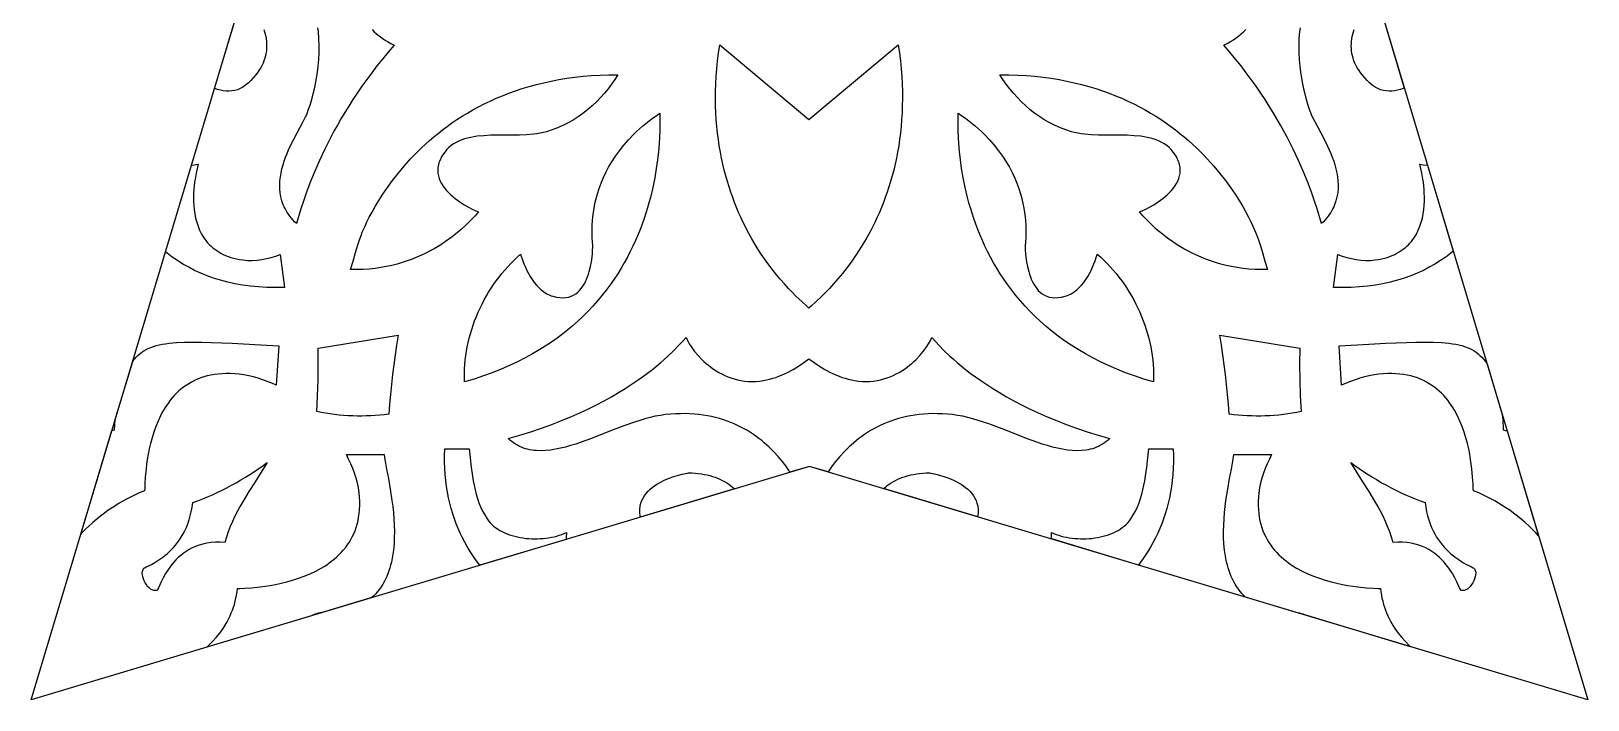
# Model space of a CAD drawing. Extents: x -100 to 100, y -100 to 100.
# Drawn here: x -100 to 100, y -100 to -14.1 of the extents above; entities that cross this region are included whole.
import ezdxf

# ---------------------------------------------------------------- set-up
doc = ezdxf.new("R2010")
doc.units = 0
doc.header["$MEASUREMENT"] = 0
doc.layers.add('LAYER_1', color=18, linetype='CONTINUOUS')

msp = doc.modelspace()

# ---------------------------------------------------------------- linework, layer by layer
at = {"layer": 'LAYER_1'}
for points in [[(-100, -100), (-70, 0), (-100, 100), (0, 70), (100, 100), (70, 0), (100, -100), (0, -70)], [(11.55, -16.9), (11.68, -17.92), (11.77, -18.92), (11.85, -19.9), (11.9, -20.87), (11.93, -21.82), (11.94, -22.76), (11.92, -23.67), (11.89, -24.58), (11.84, -25.46), (11.77, -26.33), (11.68, -27.18), (11.58, -28.01), (11.46, -28.83), (11.32, -29.63), (11.17, -30.42), (11, -31.19), (10.82, -31.94), (10.63, -32.68), (10.42, -33.4), (10.21, -34.1), (9.98, -34.79), (9.74, -35.46), (9.49, -36.12), (9.24, -36.76), (8.98, -37.38), (8.71, -37.99), (8.43, -38.58), (7.86, -39.72), (7.27, -40.79), (6.66, -41.8), (6.06, -42.75), (5.44, -43.64), (4.84, -44.46), (4.24, -45.22), (3.66, -45.93), (3.1, -46.57), (2.57, -47.15), (2.07, -47.67), (1.6, -48.13), (0.81, -48.87), (0.24, -49.38), (-0.07, -49.66), (-0.37, -49.38), (-0.95, -48.87), (-1.74, -48.13), (-2.2, -47.67), (-2.7, -47.15), (-3.23, -46.57), (-3.79, -45.93), (-4.37, -45.22), (-4.97, -44.46), (-5.58, -43.64), (-6.19, -42.75), (-6.8, -41.8), (-7.4, -40.79), (-7.99, -39.72), (-8.28, -39.16), (-8.56, -38.58), (-8.84, -37.99), (-9.11, -37.38), (-9.37, -36.76), (-9.63, -36.12), (-9.87, -35.46), (-10.11, -34.79), (-10.34, -34.1), (-10.55, -33.4), (-10.76, -32.68), (-10.95, -31.94), (-11.13, -31.19), (-11.3, -30.42), (-11.45, -29.63), (-11.59, -28.83), (-11.71, -28.01), (-11.81, -27.18), (-11.9, -26.33), (-11.97, -25.46), (-12.02, -24.58), (-12.06, -23.67), (-12.07, -22.76), (-12.06, -21.82), (-12.03, -20.87), (-11.98, -19.9), (-11.91, -18.92), (-11.81, -17.92), (-11.69, -16.9), (-11.54, -15.87), (-0.07, -25.43), (11.41, -15.87)], [(-25, -20.3), (-25.42, -20.9), (-25.87, -21.5), (-26.34, -22.07), (-26.85, -22.63), (-27.38, -23.17), (-27.93, -23.69), (-28.51, -24.19), (-29.1, -24.66), (-29.72, -25.1), (-30.36, -25.51), (-31.01, -25.89), (-31.68, -26.23), (-32.37, -26.53), (-33.07, -26.79), (-33.78, -27.01), (-34.19, -27.11), (-34.61, -27.2), (-35.03, -27.27), (-35.47, -27.32), (-36.35, -27.4), (-37.26, -27.44), (-38.18, -27.45), (-39.11, -27.45), (-40.94, -27.47), (-41.83, -27.52), (-42.69, -27.6), (-43.11, -27.66), (-43.52, -27.74), (-43.92, -27.83), (-44.31, -27.93), (-44.68, -28.06), (-45.04, -28.21), (-45.39, -28.38), (-45.72, -28.57), (-46.03, -28.79), (-46.33, -29.04), (-46.6, -29.31), (-46.86, -29.62), (-47.15, -30.03), (-47.27, -30.24), (-47.38, -30.44), (-47.47, -30.64), (-47.55, -30.84), (-47.62, -31.03), (-47.67, -31.22), (-47.74, -31.6), (-47.76, -31.97), (-47.74, -32.34), (-47.68, -32.69), (-47.57, -33.03), (-47.44, -33.36), (-47.27, -33.68), (-47.08, -33.99), (-46.86, -34.29), (-46.62, -34.57), (-46.37, -34.84), (-46.1, -35.11), (-45.82, -35.35), (-45.53, -35.59), (-45.24, -35.81), (-44.94, -36.02), (-44.37, -36.39), (-43.82, -36.7), (-43.34, -36.95), (-42.95, -37.14), (-42.67, -37.26), (-42.54, -37.3), (-42.96, -37.8), (-43.47, -38.35), (-44.06, -38.94), (-44.73, -39.56), (-45.48, -40.18), (-45.89, -40.5), (-46.32, -40.82), (-46.76, -41.13), (-47.23, -41.44), (-47.72, -41.74), (-48.22, -42.04), (-48.75, -42.33), (-49.29, -42.61), (-49.86, -42.88), (-50.44, -43.14), (-51.05, -43.38), (-51.67, -43.61), (-52.32, -43.82), (-52.98, -44.01), (-53.66, -44.19), (-54.36, -44.34), (-55.08, -44.47), (-55.82, -44.57), (-56.58, -44.65), (-57.35, -44.7), (-58.15, -44.73), (-58.96, -44.72), (-58.64, -43.62), (-58.33, -42.53), (-58, -41.43), (-57.82, -40.89), (-57.62, -40.36), (-57.45, -39.93), (-57.1, -39.13), (-56.85, -38.6), (-56.55, -38.01), (-56.2, -37.34), (-55.79, -36.62), (-55.33, -35.85), (-54.8, -35.03), (-54.22, -34.17), (-53.57, -33.28), (-52.86, -32.37), (-52.08, -31.44), (-51.24, -30.5), (-50.79, -30.03), (-50.32, -29.55), (-49.84, -29.08), (-49.34, -28.61), (-48.82, -28.15), (-48.28, -27.68), (-47.72, -27.23), (-47.14, -26.77), (-46.54, -26.33), (-45.93, -25.89), (-45.29, -25.45), (-44.63, -25.03), (-43.95, -24.62), (-43.26, -24.21), (-42.54, -23.82), (-41.8, -23.44), (-41.04, -23.07), (-40.25, -22.72), (-39.45, -22.38), (-38.62, -22.06), (-37.77, -21.76), (-36.9, -21.47), (-36.01, -21.2), (-35.09, -20.95), (-34.15, -20.72), (-33.19, -20.51), (-32.2, -20.32), (-31.19, -20.15), (-30.15, -20.01), (-29.09, -19.89), (-28.01, -19.8), (-26.9, -19.74), (-25.77, -19.7), (-24.61, -19.69)], [(25.63, -19.7), (26.77, -19.74), (27.88, -19.8), (28.96, -19.89), (30.02, -20.01), (31.06, -20.15), (32.07, -20.32), (33.06, -20.51), (34.02, -20.72), (34.96, -20.95), (35.88, -21.2), (36.77, -21.47), (37.64, -21.76), (38.49, -22.06), (39.32, -22.38), (40.12, -22.72), (40.9, -23.07), (41.67, -23.44), (42.41, -23.82), (43.12, -24.21), (43.82, -24.62), (44.5, -25.03), (45.16, -25.45), (45.79, -25.89), (46.41, -26.33), (47.01, -26.77), (47.59, -27.23), (48.14, -27.68), (48.68, -28.15), (49.21, -28.61), (49.71, -29.08), (50.19, -29.55), (50.66, -30.03), (51.11, -30.5), (51.95, -31.44), (52.73, -32.37), (53.44, -33.28), (54.09, -34.17), (54.67, -35.03), (55.19, -35.85), (55.66, -36.62), (56.07, -37.34), (56.42, -38.01), (56.72, -38.6), (56.97, -39.13), (57.32, -39.93), (57.49, -40.36), (57.69, -40.89), (57.87, -41.43), (58.2, -42.53), (58.51, -43.62), (58.83, -44.72), (58.01, -44.73), (57.22, -44.7), (56.44, -44.65), (55.69, -44.57), (54.95, -44.47), (54.23, -44.34), (53.53, -44.19), (52.85, -44.01), (52.18, -43.82), (51.54, -43.61), (50.92, -43.38), (50.31, -43.14), (49.73, -42.88), (49.16, -42.61), (48.62, -42.33), (48.09, -42.04), (47.58, -41.74), (47.1, -41.44), (46.63, -41.13), (46.18, -40.82), (45.76, -40.5), (45.35, -40.18), (44.6, -39.56), (43.93, -38.94), (43.34, -38.35), (42.83, -37.8), (42.41, -37.3), (42.54, -37.26), (42.82, -37.14), (43.21, -36.95), (43.69, -36.7), (44.23, -36.39), (44.81, -36.02), (45.1, -35.81), (45.4, -35.59), (45.69, -35.35), (45.97, -35.11), (46.24, -34.84), (46.49, -34.57), (46.73, -34.29), (46.95, -33.99), (47.14, -33.68), (47.31, -33.36), (47.44, -33.03), (47.54, -32.69), (47.61, -32.34), (47.63, -31.97), (47.61, -31.6), (47.54, -31.22), (47.49, -31.03), (47.42, -30.84), (47.34, -30.64), (47.25, -30.44), (47.14, -30.24), (47.02, -30.03), (46.73, -29.62), (46.47, -29.31), (46.19, -29.04), (45.9, -28.79), (45.58, -28.57), (45.25, -28.38), (44.91, -28.21), (44.55, -28.06), (44.17, -27.93), (43.79, -27.83), (43.39, -27.74), (42.98, -27.66), (42.56, -27.6), (41.7, -27.52), (40.8, -27.47), (38.97, -27.45), (38.05, -27.45), (37.13, -27.44), (36.22, -27.4), (35.33, -27.32), (34.9, -27.27), (34.47, -27.2), (34.06, -27.11), (33.65, -27.01), (32.94, -26.79), (32.24, -26.53), (31.55, -26.23), (30.88, -25.89), (30.23, -25.51), (29.59, -25.1), (28.97, -24.66), (28.37, -24.19), (27.8, -23.69), (27.25, -23.17), (26.72, -22.63), (26.21, -22.07), (25.73, -21.5), (25.28, -20.9), (24.86, -20.3), (24.47, -19.69)], [(-19.23, -25.17), (-19.23, -26.21), (-19.24, -26.9), (-19.27, -27.69), (-19.32, -28.58), (-19.41, -29.55), (-19.52, -30.61), (-19.68, -31.73), (-19.88, -32.92), (-20.13, -34.17), (-20.44, -35.47), (-20.62, -36.13), (-20.81, -36.81), (-21.02, -37.49), (-21.25, -38.18), (-21.5, -38.87), (-21.76, -39.57), (-22.05, -40.28), (-22.35, -40.99), (-22.68, -41.7), (-23.02, -42.42), (-23.39, -43.13), (-23.79, -43.84), (-24.2, -44.56), (-24.64, -45.27), (-25.11, -45.97), (-25.6, -46.68), (-26.12, -47.38), (-26.66, -48.07), (-27.23, -48.75), (-27.84, -49.43), (-28.47, -50.1), (-29.13, -50.76), (-29.82, -51.4), (-30.54, -52.04), (-31.29, -52.66), (-32.08, -53.27), (-32.9, -53.86), (-33.76, -54.44), (-34.64, -55), (-35.57, -55.55), (-36.53, -56.07), (-37.53, -56.58), (-38.56, -57.06), (-39.63, -57.53), (-40.75, -57.97), (-41.9, -58.39), (-43.09, -58.78), (-44.32, -59.15), (-44.34, -58.59), (-44.34, -58.03), (-44.33, -57.47), (-44.29, -56.91), (-44.24, -56.34), (-44.17, -55.78), (-44.08, -55.21), (-43.98, -54.65), (-43.86, -54.08), (-43.72, -53.52), (-43.57, -52.96), (-43.4, -52.4), (-43.22, -51.85), (-43.02, -51.3), (-42.8, -50.75), (-42.57, -50.21), (-42.33, -49.68), (-42.07, -49.15), (-41.8, -48.63), (-41.51, -48.11), (-41.22, -47.61), (-40.9, -47.11), (-40.58, -46.63), (-40.24, -46.15), (-39.89, -45.68), (-39.53, -45.23), (-39.15, -44.78), (-38.77, -44.35), (-38.37, -43.93), (-37.96, -43.53), (-37.54, -43.14), (-37.11, -42.76), (-36.83, -43.58), (-36.68, -44), (-36.5, -44.41), (-36.31, -44.83), (-36.1, -45.23), (-35.88, -45.63), (-35.63, -46.01), (-35.37, -46.37), (-35.09, -46.72), (-34.79, -47.04), (-34.47, -47.33), (-34.12, -47.59), (-33.76, -47.82), (-33.38, -48), (-33.18, -48.08), (-32.97, -48.15), (-32.51, -48.26), (-32.08, -48.32), (-31.67, -48.34), (-31.29, -48.31), (-30.94, -48.25), (-30.61, -48.14), (-30.31, -48), (-30.03, -47.83), (-29.77, -47.62), (-29.54, -47.4), (-29.32, -47.14), (-29.12, -46.87), (-28.94, -46.59), (-28.78, -46.28), (-28.64, -45.97), (-28.51, -45.65), (-28.39, -45.32), (-28.29, -44.99), (-28.13, -44.34), (-28.01, -43.72), (-27.93, -43.14), (-27.88, -42.64), (-27.86, -42.24), (-27.84, -41.83), (-27.85, -41.61), (-27.89, -41.2), (-27.93, -40.61), (-27.94, -39.86), (-27.92, -38.96), (-27.89, -38.47), (-27.84, -37.95), (-27.77, -37.39), (-27.68, -36.82), (-27.56, -36.22), (-27.41, -35.6), (-27.24, -34.97), (-27.03, -34.31), (-26.78, -33.64), (-26.5, -32.96), (-26.18, -32.27), (-25.81, -31.58), (-25.4, -30.87), (-24.94, -30.17), (-24.43, -29.46), (-23.87, -28.75), (-23.25, -28.04), (-22.58, -27.34), (-22.22, -27), (-21.84, -26.65), (-21.45, -26.31), (-21.04, -25.97), (-20.61, -25.63), (-20.17, -25.29), (-19.71, -24.96), (-19.24, -24.64)], [(19.58, -24.96), (20.04, -25.29), (20.48, -25.63), (20.91, -25.97), (21.32, -26.31), (21.71, -26.65), (22.08, -27), (22.45, -27.34), (23.12, -28.04), (23.74, -28.75), (24.3, -29.46), (24.81, -30.17), (25.27, -30.87), (25.68, -31.58), (26.05, -32.27), (26.37, -32.96), (26.65, -33.64), (26.9, -34.31), (27.1, -34.97), (27.28, -35.6), (27.43, -36.22), (27.54, -36.82), (27.64, -37.39), (27.71, -37.95), (27.76, -38.47), (27.79, -38.96), (27.81, -39.86), (27.79, -40.61), (27.76, -41.2), (27.72, -41.61), (27.71, -41.83), (27.72, -42.24), (27.75, -42.64), (27.8, -43.14), (27.88, -43.72), (28, -44.34), (28.16, -44.99), (28.26, -45.32), (28.38, -45.65), (28.5, -45.97), (28.65, -46.28), (28.81, -46.59), (28.99, -46.87), (29.19, -47.14), (29.4, -47.4), (29.64, -47.62), (29.9, -47.83), (30.18, -48), (30.48, -48.14), (30.81, -48.25), (31.16, -48.31), (31.54, -48.34), (31.94, -48.32), (32.38, -48.26), (32.84, -48.15), (33.04, -48.08), (33.24, -48), (33.63, -47.82), (33.99, -47.59), (34.33, -47.33), (34.66, -47.04), (34.96, -46.72), (35.24, -46.37), (35.5, -46.01), (35.74, -45.63), (35.97, -45.23), (36.18, -44.83), (36.37, -44.41), (36.54, -44), (36.7, -43.58), (36.98, -42.76), (37.41, -43.14), (37.83, -43.53), (38.24, -43.93), (38.63, -44.35), (39.02, -44.78), (39.39, -45.23), (39.76, -45.68), (40.11, -46.15), (40.45, -46.63), (40.77, -47.11), (41.08, -47.61), (41.38, -48.11), (41.67, -48.63), (41.94, -49.15), (42.2, -49.68), (42.44, -50.21), (42.67, -50.75), (42.89, -51.3), (43.09, -51.85), (43.27, -52.4), (43.44, -52.96), (43.59, -53.52), (43.73, -54.08), (43.85, -54.65), (43.95, -55.21), (44.04, -55.78), (44.11, -56.34), (44.16, -56.91), (44.19, -57.47), (44.21, -58.03), (44.21, -58.59), (44.19, -59.15), (42.96, -58.78), (41.77, -58.39), (40.61, -57.97), (39.5, -57.53), (38.43, -57.06), (37.39, -56.58), (36.4, -56.07), (35.44, -55.55), (34.51, -55), (33.62, -54.44), (32.77, -53.86), (31.95, -53.27), (31.16, -52.66), (30.41, -52.04), (29.69, -51.4), (28.99, -50.76), (28.33, -50.1), (27.7, -49.43), (27.1, -48.75), (26.53, -48.07), (25.98, -47.38), (25.47, -46.68), (24.98, -45.97), (24.51, -45.27), (24.07, -44.56), (23.65, -43.84), (23.26, -43.13), (22.89, -42.42), (22.54, -41.7), (22.22, -40.99), (21.91, -40.28), (21.63, -39.57), (21.37, -38.87), (21.12, -38.18), (20.89, -37.49), (20.68, -36.81), (20.49, -36.13), (20.31, -35.47), (20, -34.17), (19.75, -32.92), (19.55, -31.73), (19.39, -30.61), (19.27, -29.55), (19.19, -28.58), (19.14, -27.69), (19.11, -26.9), (19.09, -26.21), (19.1, -25.17), (19.11, -24.64)], [(-78.58, -31.36), (-78.68, -31.76), (-78.81, -32.35), (-78.94, -33.09), (-79, -33.51), (-79.05, -33.96), (-79.09, -34.43), (-79.12, -34.92), (-79.14, -35.43), (-79.13, -35.95), (-79.1, -36.48), (-79.05, -37.02), (-78.98, -37.56), (-78.87, -38.1), (-78.73, -38.63), (-78.56, -39.16), (-78.35, -39.67), (-78.1, -40.17), (-77.96, -40.41), (-77.81, -40.64), (-77.64, -40.87), (-77.47, -41.1), (-77.28, -41.32), (-77.09, -41.53), (-76.87, -41.73), (-76.65, -41.93), (-76.41, -42.11), (-76.16, -42.29), (-75.9, -42.46), (-75.62, -42.62), (-75.32, -42.77), (-75.01, -42.91), (-74.69, -43.04), (-74.35, -43.15), (-73.99, -43.26), (-73.62, -43.35), (-73.23, -43.42), (-72.82, -43.49), (-72.52, -43.53), (-72.22, -43.55), (-71.6, -43.56), (-70.98, -43.52), (-70.37, -43.44), (-69.76, -43.32), (-69.15, -43.17), (-68.57, -42.98), (-67.99, -42.77), (-67.45, -47.02), (-68.6, -47.04), (-69.71, -47.02), (-70.78, -46.96), (-71.83, -46.86), (-72.83, -46.72), (-73.81, -46.55), (-74.75, -46.34), (-75.66, -46.1), (-76.55, -45.83), (-77.39, -45.52), (-78.21, -45.19), (-79, -44.82), (-79.76, -44.43), (-80.5, -44.01), (-81.2, -43.57), (-81.88, -43.11), (-82.53, -42.62), (-82.73, -42.45), (-79.39, -31.3), (-78.99, -31.25), (-78.52, -31.17)], [(78.86, -31.25), (79.31, -31.3), (79.39, -31.31), (82.71, -42.36), (82.4, -42.62), (81.75, -43.11), (81.07, -43.57), (80.36, -44.01), (79.63, -44.43), (78.87, -44.82), (78.08, -45.19), (77.26, -45.52), (76.41, -45.83), (75.53, -46.1), (74.62, -46.34), (73.68, -46.55), (72.7, -46.72), (71.69, -46.86), (70.65, -46.96), (69.58, -47.02), (68.47, -47.04), (67.32, -47.02), (67.86, -42.77), (68.43, -42.98), (69.02, -43.17), (69.62, -43.32), (70.24, -43.44), (70.85, -43.52), (71.47, -43.56), (72.08, -43.55), (72.39, -43.53), (72.69, -43.49), (73.1, -43.42), (73.49, -43.35), (73.86, -43.26), (74.22, -43.15), (74.56, -43.04), (74.88, -42.91), (75.19, -42.77), (75.48, -42.62), (75.76, -42.46), (76.03, -42.29), (76.28, -42.11), (76.52, -41.93), (76.74, -41.73), (76.95, -41.53), (77.15, -41.32), (77.34, -41.1), (77.51, -40.87), (77.68, -40.64), (77.83, -40.41), (77.97, -40.17), (78.22, -39.67), (78.43, -39.16), (78.6, -38.63), (78.74, -38.1), (78.84, -37.56), (78.92, -37.02), (78.97, -36.48), (79, -35.95), (79, -35.43), (78.99, -34.92), (78.96, -34.43), (78.92, -33.96), (78.87, -33.51), (78.81, -33.09), (78.68, -32.35), (78.55, -31.76), (78.45, -31.36), (78.38, -31.17)], [(-53.05, -54.42), (-53.24, -55.68), (-53.42, -56.95), (-53.58, -58.21), (-53.72, -59.48), (-53.85, -60.75), (-53.96, -62.02), (-54.05, -63.3), (-54.63, -63.37), (-55.2, -63.43), (-55.78, -63.47), (-56.36, -63.51), (-56.94, -63.53), (-57.53, -63.54), (-58.11, -63.54), (-58.69, -63.52), (-59.27, -63.5), (-59.86, -63.46), (-60.44, -63.41), (-61.01, -63.34), (-61.59, -63.27), (-62.16, -63.18), (-62.73, -63.08), (-63.3, -62.97), (-63.19, -60.93), (-63.13, -58.89), (-63.11, -56.85), (-63.13, -54.81), (-52.84, -53.16)], [(16.22, -53.99), (16.68, -54.48), (17.28, -55.1), (18.04, -55.83), (18.48, -56.23), (18.96, -56.65), (19.49, -57.08), (20.05, -57.54), (20.66, -58.01), (21.32, -58.5), (22.02, -58.99), (22.77, -59.5), (23.56, -60.01), (24.4, -60.53), (25.29, -61.05), (26.24, -61.57), (27.23, -62.09), (28.27, -62.61), (29.37, -63.13), (30.52, -63.63), (31.72, -64.13), (32.98, -64.62), (34.3, -65.1), (35.67, -65.56), (37.1, -66), (38.59, -66.43), (38.36, -66.64), (38.13, -66.83), (37.89, -67), (37.64, -67.16), (37.39, -67.3), (37.14, -67.43), (36.88, -67.55), (36.61, -67.65), (36.35, -67.74), (36.07, -67.81), (35.8, -67.87), (35.51, -67.92), (34.94, -67.98), (34.35, -68), (33.75, -67.97), (33.13, -67.91), (32.5, -67.81), (31.86, -67.68), (31.22, -67.52), (30.56, -67.33), (29.89, -67.13), (29.22, -66.9), (27.86, -66.41), (26.49, -65.88), (25.1, -65.33), (23.72, -64.81), (23.04, -64.56), (22.36, -64.32), (21.68, -64.1), (21, -63.9), (20.34, -63.72), (19.68, -63.57), (19.03, -63.45), (18.39, -63.36), (17.73, -63.3), (17.09, -63.26), (16.46, -63.24), (15.84, -63.23), (15.24, -63.25), (14.65, -63.29), (14.08, -63.34), (13.52, -63.42), (12.98, -63.5), (12.45, -63.61), (11.93, -63.73), (11.42, -63.87), (10.93, -64.02), (10.45, -64.18), (9.99, -64.36), (9.53, -64.54), (9.09, -64.75), (8.67, -64.96), (8.25, -65.18), (7.85, -65.41), (7.46, -65.65), (7.08, -65.9), (6.71, -66.16), (6.35, -66.43), (5.68, -66.98), (5.04, -67.55), (4.45, -68.14), (3.9, -68.74), (3.4, -69.35), (2.93, -69.95), (2.5, -70.56), (2.4, -70.72), (0, -70), (-2.51, -70.75), (-2.63, -70.56), (-3.06, -69.95), (-3.53, -69.35), (-4.04, -68.74), (-4.58, -68.14), (-5.17, -67.55), (-5.81, -66.98), (-6.14, -66.7), (-6.49, -66.43), (-6.84, -66.16), (-7.21, -65.9), (-7.59, -65.65), (-7.98, -65.41), (-8.38, -65.18), (-8.8, -64.96), (-9.23, -64.75), (-9.67, -64.54), (-10.12, -64.36), (-10.58, -64.18), (-11.06, -64.02), (-11.55, -63.87), (-12.06, -63.73), (-12.58, -63.61), (-13.11, -63.5), (-13.65, -63.42), (-14.21, -63.34), (-14.79, -63.29), (-15.37, -63.25), (-15.97, -63.23), (-16.59, -63.24), (-17.22, -63.26), (-17.86, -63.3), (-18.52, -63.36), (-19.16, -63.45), (-19.81, -63.57), (-20.47, -63.72), (-21.14, -63.9), (-21.81, -64.1), (-22.49, -64.32), (-23.86, -64.81), (-25.24, -65.33), (-26.62, -65.88), (-27.99, -66.41), (-29.35, -66.9), (-30.02, -67.13), (-30.69, -67.33), (-31.35, -67.52), (-32, -67.68), (-32.64, -67.81), (-33.26, -67.91), (-33.88, -67.97), (-34.48, -68), (-35.07, -67.98), (-35.36, -67.95), (-35.65, -67.92), (-35.93, -67.87), (-36.21, -67.81), (-36.48, -67.74), (-36.75, -67.65), (-37.01, -67.55), (-37.27, -67.43), (-37.53, -67.3), (-37.77, -67.16), (-38.02, -67), (-38.26, -66.83), (-38.49, -66.64), (-38.72, -66.43), (-37.23, -66), (-35.8, -65.56), (-34.43, -65.1), (-33.11, -64.62), (-31.86, -64.13), (-30.65, -63.63), (-29.5, -63.13), (-28.4, -62.61), (-27.36, -62.09), (-26.37, -61.57), (-25.43, -61.05), (-24.53, -60.53), (-23.69, -60.01), (-22.9, -59.5), (-22.15, -58.99), (-21.45, -58.5), (-20.8, -58.01), (-20.19, -57.54), (-19.62, -57.08), (-19.1, -56.65), (-18.18, -55.83), (-17.42, -55.1), (-16.81, -54.48), (-16.36, -53.99), (-15.86, -53.44), (-15.68, -53.82), (-15.44, -54.26), (-15.13, -54.73), (-14.76, -55.23), (-14.32, -55.75), (-13.83, -56.26), (-13.56, -56.52), (-13.27, -56.77), (-12.97, -57.02), (-12.66, -57.26), (-12.33, -57.5), (-11.99, -57.72), (-11.64, -57.93), (-11.27, -58.13), (-10.89, -58.32), (-10.5, -58.48), (-10.1, -58.64), (-9.68, -58.77), (-9.25, -58.88), (-8.81, -58.97), (-8.36, -59.04), (-7.89, -59.08), (-7.42, -59.1), (-6.93, -59.09), (-6.43, -59.05), (-5.92, -58.97), (-5.52, -58.9), (-5.13, -58.8), (-4.73, -58.69), (-4.34, -58.57), (-3.96, -58.43), (-3.58, -58.28), (-3.2, -58.11), (-2.83, -57.94), (-2.1, -57.55), (-1.4, -57.13), (-0.72, -56.68), (-0.07, -56.2), (0.59, -56.68), (1.27, -57.13), (1.97, -57.55), (2.7, -57.94), (3.07, -58.11), (3.45, -58.28), (3.83, -58.43), (4.21, -58.57), (4.6, -58.69), (4.99, -58.8), (5.39, -58.9), (5.79, -58.97), (6.3, -59.05), (6.8, -59.09), (7.28, -59.1), (7.76, -59.08), (8.22, -59.04), (8.68, -58.97), (9.12, -58.88), (9.55, -58.77), (9.96, -58.64), (10.37, -58.48), (10.76, -58.32), (11.14, -58.13), (11.51, -57.93), (11.86, -57.72), (12.2, -57.5), (12.53, -57.26), (12.84, -57.02), (13.14, -56.77), (13.42, -56.52), (13.69, -56.26), (14.19, -55.75), (14.62, -55.23), (15, -54.73), (15.31, -54.26), (15.55, -53.82), (15.73, -53.44)], [(63, -54.81), (62.97, -56.85), (63, -58.89), (63.06, -60.93), (63.17, -62.97), (62.6, -63.08), (62.03, -63.18), (61.46, -63.27), (60.88, -63.34), (60.3, -63.41), (59.72, -63.46), (59.14, -63.5), (58.56, -63.52), (57.98, -63.54), (57.39, -63.54), (56.81, -63.53), (56.23, -63.51), (55.65, -63.47), (55.07, -63.43), (54.5, -63.37), (53.92, -63.3), (53.83, -62.02), (53.72, -60.75), (53.59, -59.48), (53.45, -58.21), (53.29, -56.95), (53.11, -55.68), (52.92, -54.42), (52.71, -53.16)], [(-78.05, -54.04), (-76.81, -54.07), (-75.52, -54.12), (-74.16, -54.19), (-71.27, -54.35), (-68.18, -54.53), (-68.5, -59.58), (-69.08, -59.33), (-69.66, -59.1), (-70.24, -58.88), (-70.84, -58.68), (-71.44, -58.51), (-72.05, -58.36), (-72.66, -58.24), (-73.28, -58.16), (-73.85, -58.11), (-74.41, -58.08), (-74.95, -58.08), (-75.47, -58.1), (-75.97, -58.14), (-76.46, -58.2), (-76.93, -58.28), (-77.38, -58.39), (-77.82, -58.51), (-78.24, -58.65), (-78.64, -58.81), (-79.03, -58.98), (-79.4, -59.18), (-79.76, -59.38), (-80.1, -59.6), (-80.43, -59.84), (-80.75, -60.09), (-81.05, -60.35), (-81.33, -60.62), (-81.61, -60.91), (-81.87, -61.2), (-82.12, -61.5), (-82.36, -61.82), (-82.58, -62.14), (-82.8, -62.46), (-83, -62.8), (-83.19, -63.14), (-83.37, -63.49), (-83.7, -64.19), (-84, -64.9), (-84.25, -65.62), (-84.47, -66.34), (-84.67, -67.06), (-84.83, -67.76), (-84.96, -68.45), (-85.08, -69.11), (-85.17, -69.74), (-85.24, -70.34), (-85.33, -71.4), (-85.38, -72.25), (-85.4, -72.84), (-85.42, -73.13), (-86.12, -73.41), (-86.9, -73.77), (-87.76, -74.21), (-88.67, -74.72), (-89.13, -75.01), (-89.61, -75.32), (-90.1, -75.65), (-90.59, -76.01), (-91.08, -76.38), (-91.57, -76.78), (-92.06, -77.2), (-92.55, -77.64), (-93.04, -78.11), (-93.51, -78.6), (-93.61, -78.7), (-89.62, -65.39), (-89.27, -65.3), (-89.19, -63.98), (-86.95, -56.52), (-86.94, -56.49), (-86.73, -56.24), (-86.51, -55.99), (-86.27, -55.76), (-86.02, -55.53), (-85.76, -55.32), (-85.51, -55.15), (-85.24, -54.99), (-84.95, -54.85), (-84.63, -54.72), (-84.29, -54.6), (-83.93, -54.49), (-83.55, -54.4), (-83.15, -54.32), (-82.72, -54.25), (-82.28, -54.19), (-81.33, -54.1), (-80.31, -54.05), (-79.21, -54.03)], [(80.18, -54.05), (81.2, -54.1), (82.15, -54.19), (82.59, -54.25), (83.02, -54.32), (83.42, -54.4), (83.8, -54.49), (84.16, -54.6), (84.5, -54.72), (84.82, -54.85), (85.11, -54.99), (85.38, -55.15), (85.63, -55.32), (85.89, -55.53), (86.14, -55.76), (86.37, -55.99), (86.6, -56.24), (86.81, -56.49), (87, -56.76), (87.05, -56.83), (89.01, -63.36), (89.06, -63.95), (89.14, -65.3), (89.6, -65.42), (89.63, -65.43), (93.68, -78.92), (93.38, -78.6), (92.9, -78.11), (92.42, -77.64), (91.93, -77.2), (91.44, -76.78), (90.95, -76.38), (90.45, -76.01), (89.97, -75.65), (89.48, -75.32), (89, -75.01), (88.53, -74.72), (88.07, -74.45), (87.63, -74.21), (86.77, -73.77), (85.99, -73.41), (85.29, -73.13), (85.27, -72.84), (85.25, -72.25), (85.2, -71.4), (85.1, -70.34), (85.03, -69.74), (84.94, -69.11), (84.83, -68.45), (84.7, -67.76), (84.53, -67.06), (84.34, -66.34), (84.12, -65.62), (83.86, -64.9), (83.57, -64.19), (83.24, -63.49), (82.87, -62.8), (82.66, -62.46), (82.45, -62.14), (82.22, -61.82), (81.99, -61.5), (81.74, -61.2), (81.48, -60.91), (81.2, -60.62), (80.91, -60.35), (80.61, -60.09), (80.3, -59.84), (79.97, -59.6), (79.63, -59.38), (79.27, -59.18), (78.9, -58.98), (78.51, -58.81), (78.1, -58.65), (77.69, -58.51), (77.25, -58.39), (76.8, -58.28), (76.33, -58.2), (75.84, -58.14), (75.34, -58.1), (74.82, -58.08), (74.28, -58.08), (73.72, -58.11), (73.15, -58.16), (72.53, -58.24), (71.91, -58.36), (71.31, -58.51), (70.71, -58.68), (70.11, -58.88), (69.52, -59.1), (68.94, -59.33), (68.37, -59.58), (68.05, -54.53), (71.14, -54.35), (74.03, -54.19), (76.68, -54.07), (77.91, -54.04), (79.08, -54.03)], [(-43.59, -68.92), (-43.46, -70.09), (-43.3, -71.26), (-43.21, -71.85), (-43.1, -72.43), (-42.97, -73), (-42.82, -73.57), (-42.66, -74.12), (-42.47, -74.67), (-42.25, -75.21), (-42.01, -75.74), (-41.73, -76.25), (-41.42, -76.74), (-41.24, -77), (-41.03, -77.24), (-40.81, -77.46), (-40.58, -77.67), (-40.32, -77.87), (-40.05, -78.06), (-39.77, -78.23), (-39.48, -78.39), (-39.17, -78.54), (-38.86, -78.67), (-38.53, -78.79), (-38.2, -78.9), (-37.85, -78.99), (-37.5, -79.07), (-37.15, -79.14), (-36.79, -79.2), (-36.43, -79.25), (-36.06, -79.28), (-35.69, -79.3), (-35.32, -79.31), (-34.96, -79.3), (-34.59, -79.29), (-34.23, -79.26), (-33.87, -79.22), (-33.51, -79.17), (-33.16, -79.11), (-32.81, -79.04), (-32.48, -78.95), (-32.15, -78.85), (-31.83, -78.75), (-31.52, -78.63), (-31.22, -78.5), (-31.25, -79.14), (-31.25, -79.38), (-42.36, -82.71), (-42.65, -82.33), (-43, -81.84), (-43.34, -81.34), (-43.67, -80.82), (-43.99, -80.28), (-44.3, -79.73), (-44.59, -79.17), (-44.87, -78.59), (-45.13, -77.99), (-45.38, -77.37), (-45.61, -76.74), (-45.83, -76.09), (-46.03, -75.42), (-46.21, -74.74), (-46.37, -74.03), (-46.51, -73.31), (-46.63, -72.57), (-46.72, -71.82), (-46.8, -71.04), (-46.85, -70.25), (-46.88, -69.44), (-46.88, -68.61), (-46.86, -67.76), (-43.71, -67.76)], [(46.73, -67.76), (46.75, -68.61), (46.75, -69.44), (46.72, -70.25), (46.67, -71.04), (46.59, -71.82), (46.49, -72.57), (46.38, -73.31), (46.24, -74.03), (46.08, -74.74), (45.9, -75.42), (45.7, -76.09), (45.48, -76.74), (45.25, -77.37), (45, -77.99), (44.74, -78.59), (44.46, -79.17), (44.16, -79.73), (43.86, -80.28), (43.54, -80.82), (43.21, -81.34), (42.87, -81.84), (42.52, -82.33), (42.26, -82.68), (31.12, -79.33), (31.11, -79.14), (31.09, -78.5), (31.39, -78.63), (31.7, -78.75), (32.02, -78.85), (32.35, -78.95), (32.68, -79.04), (33.03, -79.11), (33.38, -79.17), (33.73, -79.22), (34.09, -79.26), (34.46, -79.29), (34.82, -79.3), (35.19, -79.31), (35.56, -79.3), (35.93, -79.28), (36.29, -79.25), (36.66, -79.2), (37.02, -79.14), (37.37, -79.07), (37.72, -78.99), (38.06, -78.9), (38.4, -78.79), (38.72, -78.67), (39.04, -78.54), (39.35, -78.39), (39.64, -78.23), (39.92, -78.06), (40.19, -77.87), (40.44, -77.67), (40.68, -77.46), (40.9, -77.24), (41.1, -77), (41.29, -76.74), (41.6, -76.25), (41.87, -75.74), (42.12, -75.21), (42.34, -74.67), (42.53, -74.12), (42.69, -73.57), (42.84, -73), (42.97, -72.43), (43.08, -71.85), (43.17, -71.26), (43.33, -70.09), (43.46, -68.92), (43.58, -67.76)], [(-70.44, -70.74), (-71.23, -71.98), (-72.02, -73.22), (-72.78, -74.48), (-73.14, -75.12), (-73.49, -75.76), (-73.82, -76.41), (-74.13, -77.07), (-74.41, -77.73), (-74.67, -78.41), (-74.9, -79.09), (-75.1, -79.78), (-75.73, -79.75), (-76.32, -79.75), (-76.89, -79.8), (-77.43, -79.87), (-77.94, -79.98), (-78.42, -80.12), (-78.87, -80.29), (-79.3, -80.48), (-79.71, -80.69), (-80.09, -80.93), (-80.45, -81.18), (-80.78, -81.44), (-81.09, -81.72), (-81.39, -82), (-81.66, -82.29), (-81.91, -82.59), (-82.14, -82.89), (-82.35, -83.19), (-82.73, -83.78), (-83.04, -84.33), (-83.29, -84.84), (-83.64, -85.61), (-83.75, -85.84), (-83.8, -85.9), (-83.83, -85.93), (-83.93, -85.96), (-84.03, -85.97), (-84.14, -85.97), (-84.24, -85.95), (-84.45, -85.88), (-84.65, -85.76), (-84.84, -85.61), (-85.03, -85.42), (-85.19, -85.2), (-85.35, -84.96), (-85.48, -84.71), (-85.58, -84.45), (-85.66, -84.19), (-85.71, -83.94), (-85.72, -83.7), (-85.69, -83.47), (-85.66, -83.37), (-85.62, -83.27), (-85.57, -83.18), (-85.5, -83.1), (-85.4, -83.03), (-85.2, -82.93), (-84.52, -82.59), (-84.09, -82.34), (-83.6, -82.03), (-83.08, -81.66), (-82.81, -81.45), (-82.54, -81.23), (-82.27, -80.98), (-82, -80.71), (-81.73, -80.43), (-81.46, -80.13), (-81.2, -79.8), (-80.95, -79.45), (-80.71, -79.08), (-80.47, -78.69), (-80.26, -78.28), (-80.05, -77.84), (-79.86, -77.37), (-79.7, -76.88), (-79.55, -76.37), (-79.42, -75.83), (-79.32, -75.26), (-79.24, -74.66), (-78.6, -74.42), (-77.96, -74.17), (-77.33, -73.91), (-76.7, -73.64), (-76.08, -73.35), (-75.46, -73.05), (-74.85, -72.74), (-74.24, -72.43), (-73.65, -72.1), (-73.05, -71.75), (-72.47, -71.4), (-71.89, -71.04), (-71.32, -70.67), (-70.76, -70.29), (-70.2, -69.9), (-69.66, -69.5)], [(-54.65, -68.49), (-54.6, -68.88), (-54.53, -69.32), (-54.33, -70.36), (-54.1, -71.58), (-53.86, -72.93), (-53.64, -74.4), (-53.54, -75.17), (-53.46, -75.95), (-53.39, -76.75), (-53.35, -77.55), (-53.33, -78.36), (-53.34, -79.16), (-53.38, -79.97), (-53.45, -80.76), (-53.57, -81.55), (-53.72, -82.31), (-53.82, -82.69), (-53.92, -83.06), (-54.04, -83.43), (-54.17, -83.79), (-54.32, -84.14), (-54.48, -84.48), (-54.65, -84.82), (-54.83, -85.15), (-55.04, -85.47), (-55.25, -85.78), (-55.48, -86.08), (-55.73, -86.37), (-55.99, -86.65), (-56.22, -86.87), (-62.62, -88.79), (-62.64, -88.79), (-63.11, -88.87), (-63.34, -88.94), (-63.57, -89.01), (-63.79, -89.1), (-63.99, -89.2), (-77.42, -93.23), (-77.2, -93.03), (-76.69, -92.52), (-76.21, -91.99), (-75.76, -91.42), (-75.34, -90.82), (-74.95, -90.2), (-74.76, -89.87), (-74.59, -89.53), (-74.43, -89.19), (-74.28, -88.84), (-74.14, -88.48), (-74.01, -88.11), (-73.89, -87.73), (-73.78, -87.34), (-73.69, -86.95), (-73.6, -86.54), (-73.53, -86.12), (-73.48, -85.7), (-73.17, -85.69), (-72.56, -85.67), (-71.67, -85.6), (-70.56, -85.49), (-69.94, -85.4), (-69.28, -85.29), (-68.59, -85.17), (-67.88, -85.01), (-67.15, -84.83), (-66.41, -84.62), (-65.66, -84.38), (-64.91, -84.11), (-64.16, -83.8), (-63.43, -83.45), (-62.72, -83.07), (-62.37, -82.86), (-62.03, -82.64), (-61.69, -82.4), (-61.37, -82.16), (-61.05, -81.91), (-60.74, -81.64), (-60.45, -81.36), (-60.16, -81.07), (-59.89, -80.77), (-59.63, -80.45), (-59.39, -80.12), (-59.15, -79.78), (-58.94, -79.42), (-58.74, -79.05), (-58.56, -78.67), (-58.39, -78.27), (-58.24, -77.85), (-58.11, -77.42), (-58, -76.98), (-57.92, -76.51), (-57.85, -76.04), (-57.8, -75.54), (-57.78, -75.03), (-57.78, -74.51), (-57.81, -73.96), (-57.86, -73.4), (-57.95, -72.76), (-58.09, -72.13), (-58.26, -71.51), (-58.46, -70.89), (-58.69, -70.28), (-58.94, -69.67), (-59.21, -69.08), (-59.49, -68.49)], [(59.08, -69.08), (58.81, -69.67), (58.56, -70.28), (58.33, -70.89), (58.12, -71.51), (57.95, -72.13), (57.82, -72.76), (57.73, -73.4), (57.68, -73.96), (57.65, -74.51), (57.65, -75.03), (57.67, -75.54), (57.72, -76.04), (57.78, -76.51), (57.87, -76.98), (57.98, -77.42), (58.11, -77.85), (58.26, -78.27), (58.42, -78.67), (58.61, -79.05), (58.81, -79.42), (59.02, -79.78), (59.25, -80.12), (59.5, -80.45), (59.76, -80.77), (60.03, -81.07), (60.32, -81.36), (60.61, -81.64), (60.92, -81.91), (61.23, -82.16), (61.56, -82.4), (61.89, -82.64), (62.24, -82.86), (62.58, -83.07), (63.3, -83.45), (64.03, -83.8), (64.77, -84.11), (65.52, -84.38), (66.27, -84.62), (67.02, -84.83), (67.75, -85.01), (68.46, -85.17), (69.15, -85.29), (69.81, -85.4), (70.43, -85.49), (71.54, -85.6), (72.42, -85.67), (73.04, -85.69), (73.34, -85.7), (73.4, -86.12), (73.47, -86.54), (73.55, -86.95), (73.65, -87.34), (73.76, -87.73), (73.88, -88.11), (74.01, -88.48), (74.15, -88.84), (74.3, -89.19), (74.46, -89.53), (74.63, -89.87), (74.81, -90.2), (75, -90.51), (75.2, -90.82), (75.63, -91.42), (76.08, -91.99), (76.56, -92.52), (77.06, -93.03), (77.22, -93.17), (63.63, -89.09), (63.43, -89.01), (63.21, -88.94), (62.98, -88.87), (62.82, -88.85), (56.03, -86.81), (55.86, -86.65), (55.6, -86.37), (55.35, -86.08), (55.12, -85.78), (54.9, -85.47), (54.7, -85.15), (54.52, -84.82), (54.34, -84.48), (54.19, -84.14), (54.04, -83.79), (53.91, -83.43), (53.79, -83.06), (53.69, -82.69), (53.59, -82.31), (53.44, -81.55), (53.32, -80.76), (53.25, -79.97), (53.21, -79.16), (53.2, -78.36), (53.22, -77.55), (53.26, -76.75), (53.32, -75.95), (53.41, -75.17), (53.5, -74.4), (53.61, -73.66), (53.73, -72.93), (53.97, -71.58), (54.2, -70.36), (54.39, -69.32), (54.52, -68.49), (59.36, -68.49)], [(70.07, -69.9), (70.63, -70.29), (71.19, -70.67), (71.76, -71.04), (72.34, -71.4), (72.92, -71.75), (73.51, -72.1), (74.11, -72.43), (74.72, -72.74), (75.33, -73.05), (75.95, -73.35), (76.57, -73.64), (77.2, -73.91), (77.83, -74.17), (78.46, -74.42), (79.11, -74.66), (79.18, -75.26), (79.29, -75.83), (79.41, -76.37), (79.56, -76.88), (79.73, -77.37), (79.92, -77.84), (80.12, -78.28), (80.34, -78.69), (80.57, -79.08), (80.82, -79.45), (81.07, -79.8), (81.33, -80.13), (81.6, -80.43), (81.87, -80.71), (82.14, -80.98), (82.41, -81.23), (82.68, -81.45), (82.95, -81.66), (83.47, -82.03), (83.95, -82.34), (84.39, -82.59), (85.06, -82.93), (85.27, -83.03), (85.37, -83.1), (85.44, -83.18), (85.49, -83.27), (85.53, -83.37), (85.56, -83.47), (85.59, -83.7), (85.57, -83.94), (85.53, -84.19), (85.45, -84.45), (85.35, -84.71), (85.21, -84.96), (85.06, -85.2), (84.89, -85.42), (84.71, -85.61), (84.52, -85.76), (84.31, -85.88), (84.11, -85.95), (84.01, -85.97), (83.9, -85.97), (83.8, -85.96), (83.7, -85.93), (83.66, -85.9), (83.62, -85.84), (83.51, -85.61), (83.16, -84.84), (82.9, -84.33), (82.59, -83.78), (82.22, -83.19), (82.01, -82.89), (81.77, -82.59), (81.52, -82.29), (81.25, -82), (80.96, -81.72), (80.65, -81.44), (80.32, -81.18), (79.96, -80.93), (79.58, -80.69), (79.17, -80.48), (78.74, -80.29), (78.29, -80.12), (77.8, -79.98), (77.29, -79.87), (76.76, -79.8), (76.19, -79.75), (75.59, -79.75), (74.97, -79.78), (74.77, -79.09), (74.54, -78.41), (74.28, -77.73), (74, -77.07), (73.69, -76.41), (73.36, -75.76), (73.01, -75.12), (72.65, -74.48), (71.89, -73.22), (71.1, -71.98), (70.31, -70.74), (69.53, -69.5)], [(-15.11, -70.85), (-14.69, -70.88), (-14.29, -70.91), (-13.89, -70.96), (-13.52, -71.03), (-13.15, -71.1), (-12.79, -71.19), (-12.45, -71.29), (-12.12, -71.4), (-11.8, -71.53), (-11.5, -71.66), (-11.2, -71.8), (-10.92, -71.96), (-10.64, -72.12), (-10.38, -72.29), (-10.13, -72.47), (-9.88, -72.66), (-9.65, -72.86), (-9.62, -72.89), (-21.74, -76.52), (-21.77, -76.35), (-21.81, -75.92), (-21.8, -75.51), (-21.74, -75.12), (-21.65, -74.75), (-21.53, -74.4), (-21.37, -74.08), (-21.18, -73.77), (-20.97, -73.48), (-20.73, -73.21), (-20.47, -72.95), (-20.2, -72.72), (-19.91, -72.5), (-19.6, -72.29), (-19.29, -72.11), (-18.98, -71.94), (-18.66, -71.78), (-18.34, -71.64), (-18.02, -71.51), (-17.41, -71.29), (-16.84, -71.12), (-16.35, -70.99), (-15.95, -70.91), (-15.68, -70.86), (-15.54, -70.85)], [(15.54, -70.86), (15.82, -70.91), (16.22, -70.99), (16.71, -71.12), (17.28, -71.29), (17.89, -71.51), (18.2, -71.64), (18.52, -71.78), (18.84, -71.94), (19.16, -72.11), (19.47, -72.29), (19.77, -72.5), (20.06, -72.72), (20.34, -72.95), (20.6, -73.21), (20.84, -73.48), (21.05, -73.77), (21.24, -74.08), (21.4, -74.4), (21.52, -74.75), (21.61, -75.12), (21.66, -75.51), (21.68, -75.92), (21.64, -76.35), (21.62, -76.49), (9.52, -72.86), (9.75, -72.66), (9.99, -72.47), (10.25, -72.29), (10.51, -72.12), (10.78, -71.96), (11.07, -71.8), (11.36, -71.66), (11.67, -71.53), (11.99, -71.4), (12.32, -71.29), (12.66, -71.19), (13.02, -71.1), (13.38, -71.03), (13.76, -70.96), (14.15, -70.91), (14.56, -70.88), (14.98, -70.85), (15.41, -70.85)]]:
    msp.add_lwpolyline(points, close=True, dxfattribs=at)
for points in [[(-70.11, -13.88), (-70.02, -14.18), (-69.93, -14.48), (-69.86, -14.78), (-69.81, -15.09), (-69.77, -15.39), (-69.75, -15.7), (-69.74, -16.01), (-69.75, -16.32), (-69.78, -16.63), (-69.83, -16.95), (-69.89, -17.26), (-69.98, -17.58), (-70.09, -17.89), (-70.21, -18.21), (-70.36, -18.53), (-70.54, -18.85), (-70.73, -19.16), (-70.95, -19.48), (-71.2, -19.79), (-71.47, -20.11), (-71.77, -20.42), (-72.09, -20.74), (-72.44, -21.03), (-72.79, -21.27), (-73.14, -21.46), (-73.5, -21.61), (-73.86, -21.71), (-74.23, -21.77), (-74.59, -21.8), (-74.96, -21.79), (-75.33, -21.75), (-75.69, -21.68), (-76.06, -21.58), (-76.42, -21.46), (-76.43, -21.45), (-72.89, -9.65)], [(72.87, -9.55), (76.42, -21.4), (76.29, -21.46), (75.92, -21.58), (75.56, -21.68), (75.19, -21.75), (74.83, -21.79), (74.46, -21.8), (74.1, -21.77), (73.73, -21.71), (73.37, -21.61), (73.01, -21.46), (72.66, -21.27), (72.31, -21.03), (71.96, -20.74), (71.64, -20.42), (71.34, -20.11), (71.07, -19.79), (70.82, -19.48), (70.6, -19.16), (70.41, -18.85), (70.23, -18.53), (70.08, -18.21), (69.95, -17.89), (69.85, -17.58), (69.76, -17.26), (69.69, -16.95), (69.65, -16.63), (69.62, -16.32), (69.61, -16.01), (69.62, -15.7), (69.64, -15.39), (69.68, -15.09), (69.73, -14.78), (69.8, -14.48), (69.89, -14.18), (69.98, -13.88)], [(-56.19, -13.88), (-55.91, -14.16), (-55.61, -14.42), (-55.29, -14.68), (-54.95, -14.94), (-54.59, -15.19), (-54.2, -15.42), (-53.79, -15.66), (-53.36, -15.88), (-54.13, -16.78), (-54.87, -17.67), (-55.57, -18.56), (-56.24, -19.44), (-56.89, -20.32), (-57.51, -21.18), (-58.1, -22.04), (-58.66, -22.88), (-59.2, -23.72), (-59.71, -24.54), (-60.19, -25.36), (-60.65, -26.16), (-61.09, -26.95), (-61.51, -27.73), (-61.9, -28.49), (-62.27, -29.24), (-62.95, -30.69), (-63.56, -32.08), (-64.1, -33.4), (-64.57, -34.65), (-64.98, -35.81), (-65.34, -36.9), (-65.92, -38.8), (-66.15, -38.57), (-66.37, -38.34), (-66.57, -38.1), (-66.76, -37.86), (-66.93, -37.62), (-67.09, -37.38), (-67.24, -37.13), (-67.37, -36.89), (-67.49, -36.64), (-67.6, -36.39), (-67.77, -35.88), (-67.91, -35.37), (-67.99, -34.86), (-68.04, -34.35), (-68.05, -33.83), (-68.03, -33.32), (-67.97, -32.8), (-67.88, -32.29), (-67.77, -31.78), (-67.64, -31.27), (-67.48, -30.78), (-67.31, -30.29), (-67.12, -29.8), (-66.92, -29.33), (-66.71, -28.87), (-66.27, -27.98), (-65.83, -27.14), (-65.04, -25.68), (-64.73, -25.08), (-64.6, -24.81), (-64.5, -24.56), (-64.39, -24.24), (-64.17, -23.61), (-63.9, -22.68), (-63.75, -22.13), (-63.6, -21.51), (-63.46, -20.84), (-63.33, -20.13), (-63.21, -19.37), (-63.11, -18.57), (-63.04, -17.73), (-62.99, -16.86), (-62.99, -15.97), (-63.02, -15.05), (-63.09, -14.12), (-63.15, -13.65)], [(63.02, -13.65), (62.96, -14.12), (62.88, -15.05), (62.85, -15.97), (62.86, -16.86), (62.91, -17.73), (62.98, -18.57), (63.08, -19.37), (63.19, -20.13), (63.33, -20.84), (63.47, -21.51), (63.62, -22.13), (63.76, -22.68), (64.04, -23.61), (64.25, -24.24), (64.37, -24.56), (64.47, -24.81), (64.59, -25.08), (64.91, -25.68), (65.7, -27.14), (66.14, -27.98), (66.57, -28.87), (66.78, -29.33), (66.99, -29.8), (67.17, -30.29), (67.35, -30.78), (67.5, -31.27), (67.64, -31.78), (67.75, -32.29), (67.84, -32.8), (67.89, -33.32), (67.92, -33.83), (67.91, -34.35), (67.86, -34.86), (67.77, -35.37), (67.64, -35.88), (67.47, -36.39), (67.36, -36.64), (67.24, -36.89), (67.11, -37.13), (66.96, -37.38), (66.8, -37.62), (66.63, -37.86), (66.44, -38.1), (66.24, -38.34), (66.02, -38.57), (65.79, -38.8), (65.21, -36.9), (64.85, -35.81), (64.44, -34.65), (63.97, -33.4), (63.43, -32.08), (62.82, -30.69), (62.14, -29.24), (61.77, -28.49), (61.37, -27.73), (60.96, -26.95), (60.52, -26.16), (60.06, -25.36), (59.57, -24.54), (59.06, -23.72), (58.53, -22.88), (57.97, -22.04), (57.38, -21.18), (56.76, -20.32), (56.11, -19.44), (55.44, -18.56), (54.73, -17.67), (54, -16.78), (53.23, -15.88), (53.66, -15.66), (54.07, -15.42), (54.46, -15.19), (54.82, -14.94), (55.16, -14.68), (55.48, -14.42), (55.78, -14.16), (56.06, -13.88)]]:
    msp.add_lwpolyline(points, dxfattribs=at)

doc.saveas('drawing.dxf')
